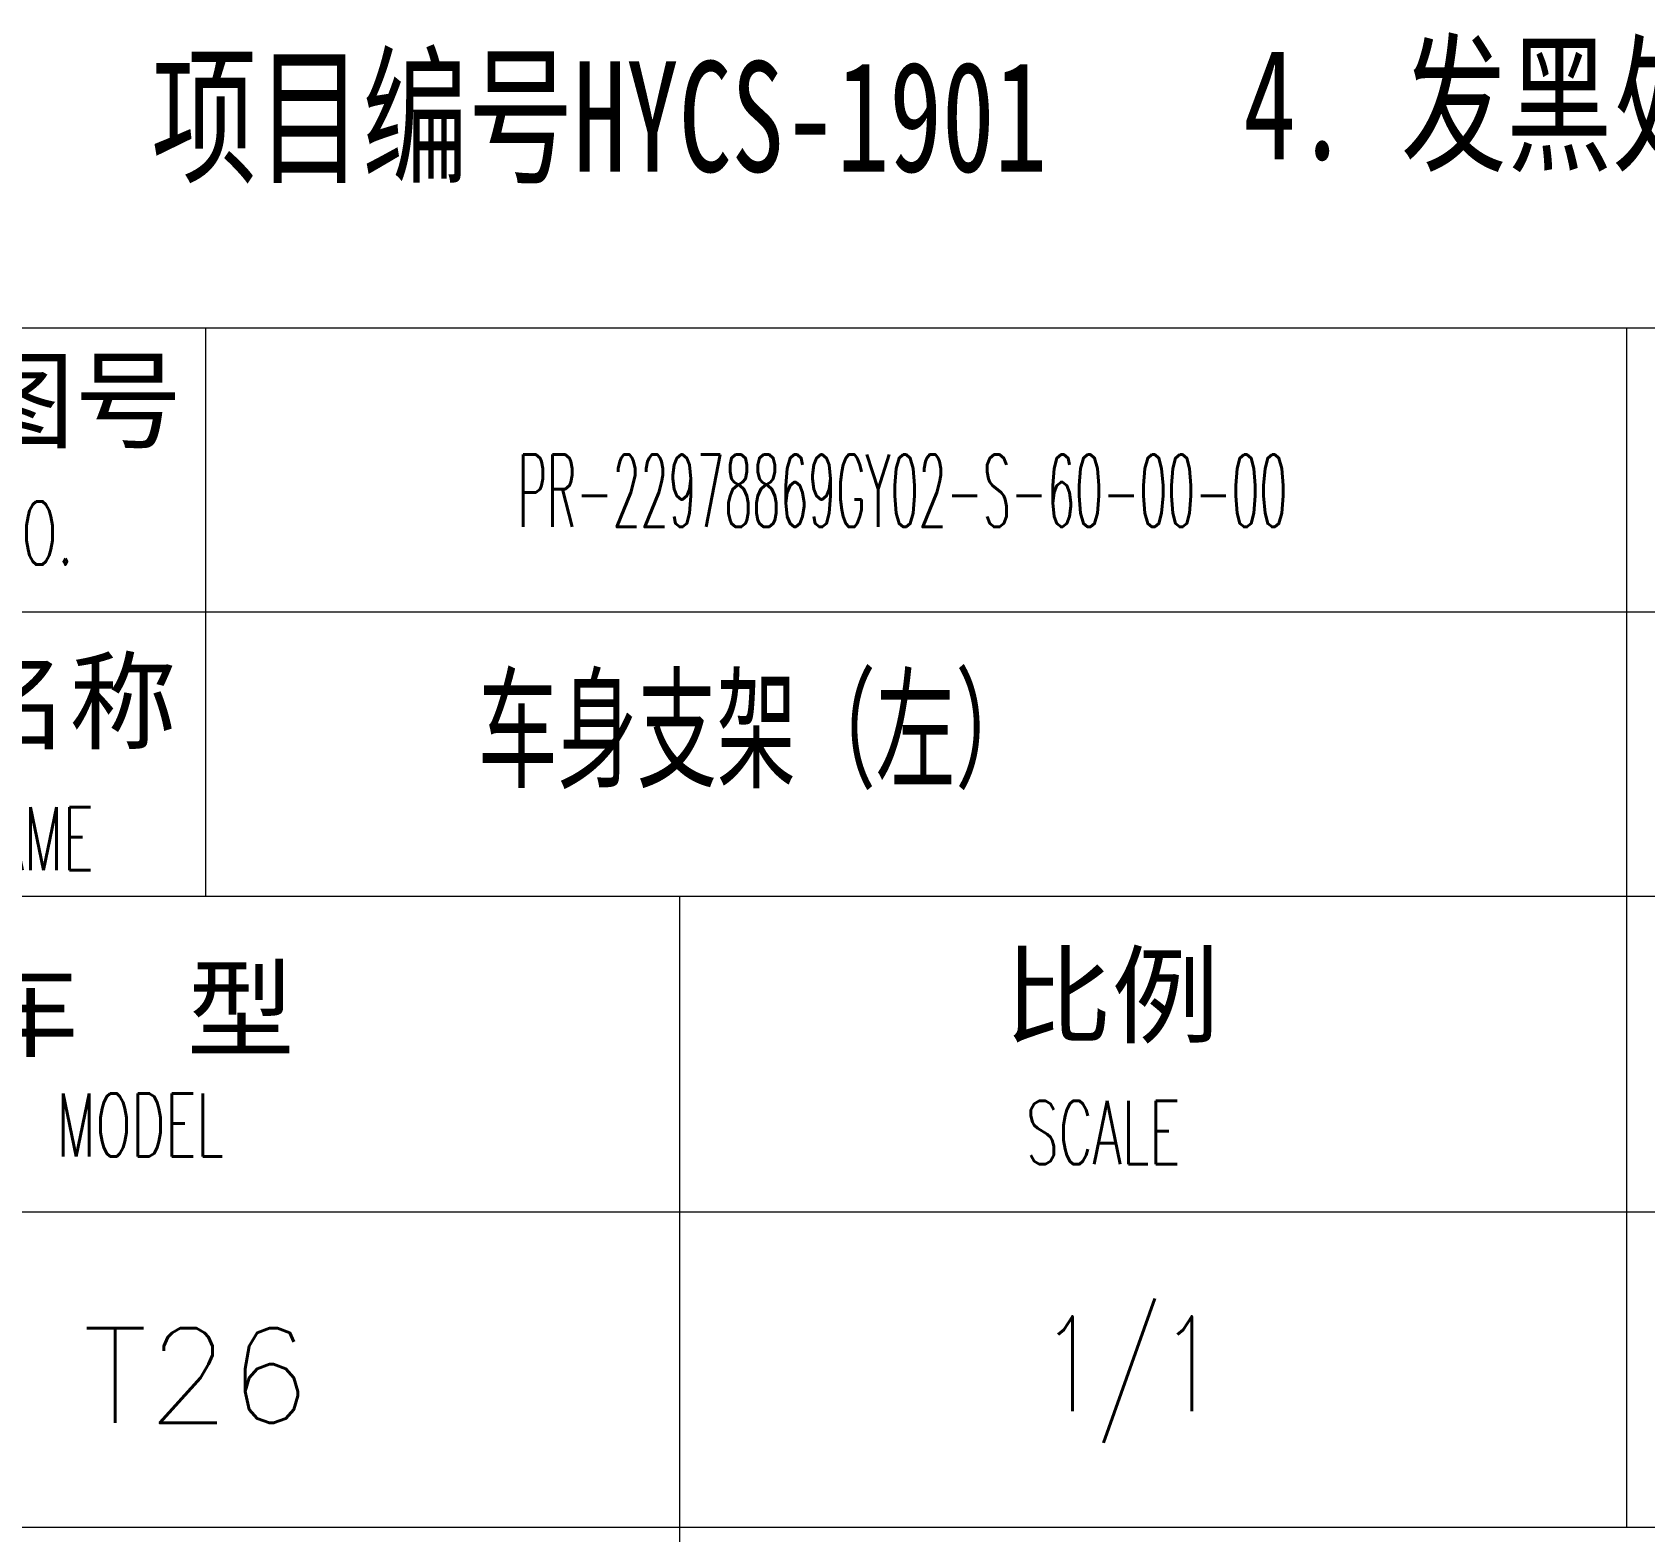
# Model space of a CAD drawing. Header units: millimetres. Extents: x 29078 to 32945, y -44812 to -43100.
# Drawn here: x 32824.7 to 32875.7, y -44784.4 to -44736.9 of the extents above; entities that cross this region are included whole.
import ezdxf
from ezdxf.enums import TextEntityAlignment as Align

# ---------------------------------------------------------------- set-up
doc = ezdxf.new("R2010")
doc.units = ezdxf.units.MM
for name, color, linetype, lineweight in [('Title_frame', 7, 'Continuous', 13), ('TK', 7, 'Continuous', 13), ('文字层', 4, 'Continuous', 25)]:
    doc.layers.add(name, color=color, linetype=linetype, lineweight=lineweight)
doc.styles.add('SSDT', font='simfang.ttf', dxfattribs={"width": 0.7, "height": 5})
doc.styles.get("Standard").update_dxf_attribs({"font": 'simplex.shx', "bigfont": 'gbcbig.shx'})

# ---------------------------------------------------------------- blocks, each defined once
blk = doc.blocks.new('*U39')
at = {"layer": 'TK'}
for p, q in [((-1716.986, 12586.92), (-1716.986, 12604.92)), ((-1671.986, 12566.92), (-1671.986, 12604.92)), ((-1731.986, 12595.92), (-1611.986, 12595.92)), ((-1731.986, 12586.92), (-1611.986, 12586.92)), ((-1701.986, 12586.92), (-1701.986, 12548.92)), ((-1611.986, 12566.92), (-1731.986, 12566.92))]:
    blk.add_line(p, q, dxfattribs=at)
blk.add_lwpolyline([(-1791.986, 12604.92), (-1611.986, 12604.92), (-1611.986, 12548.92), (-1791.986, 12548.92)], close=True, dxfattribs=at)
blk.add_lwpolyline([(-1791.986, 12576.92), (-1611.986, 12576.92)], dxfattribs=at)
at = {"layer": 'Title_frame', "color": 3, "linetype": 'Continuous', "width": 0.6}
for s, p in [('ASSY NO.', (-1728.69, 12597.42)), ('ASSY NAME', (-1729.538, 12587.735)), ('MODEL', (-1721.716, 12578.669)), ('SCALE', (-1691.015, 12578.428))]:
    blk.add_text(s, height=2, dxfattribs=at).set_placement(p)
at = {"layer": 'TK', "color": 3, "char_height": 2.5, "width": 16.9757, "attachment_point": 1}
for s, insert in [('{\\fﾷￂￋￎ_GB2312|b0|i0|c134|p49;总成图号}', (-1731.382, 12603.869)), ('{\\fﾷￂￋￎ_GB2312|b0|i0|c134|p49;总成名称}', (-1731.548, 12594.337)), ('{\\fﾷￂￋￎ_GB2312|b0|i0|c134|p49;比例}', (-1691.714, 12585.022)), ('{\\fFangSong_GB2312|b0|i0|c134|p49;车  型}', (-1724.401, 12584.594))]:
    blk.add_mtext(s, dxfattribs=dict(at, insert=insert))

msp = doc.modelspace()

# ---------------------------------------------------------------- block references
at = {"layer": 'TK'}
msp.add_blockref('*U39', (34547.155, -57351.226), dxfattribs=at)

# ---------------------------------------------------------------- texts
at = {"layer": 'TK', "width": 0.45}
msp.add_text('PR-22978869GY02-S-60-00-00', height=2.29376, dxfattribs=at).set_placement((32852.228, -44751.47), align=Align.MIDDLE_CENTER)
at = {"layer": 'TK', "width": 0.7}
msp.add_text('1/1', height=3, dxfattribs=at).set_placement((32856.617, -44780.622))
at = {"layer": 'TK', "attachment_point": 5}
for s, insert, char_height, width in [('车身支架（左）', (32847.601, -44759.17), 3.5, 51.30413), ('T26', (32829.865, -44779.496), 3, 15.168)]:
    msp.add_mtext(s, dxfattribs=dict(at, insert=insert, char_height=char_height, width=width))
at = {"layer": '文字层', "color": 4, "style": 'SSDT', "width": 0.7}
for s, p in [('项目编号HYCS-1901  ', (32828.442, -44741.365)), ('4. 发黑处理 . ', (32863.017, -44740.976))]:
    msp.add_text(s, height=3.5, dxfattribs=at).set_placement(p)

doc.saveas('drawing.dxf')
